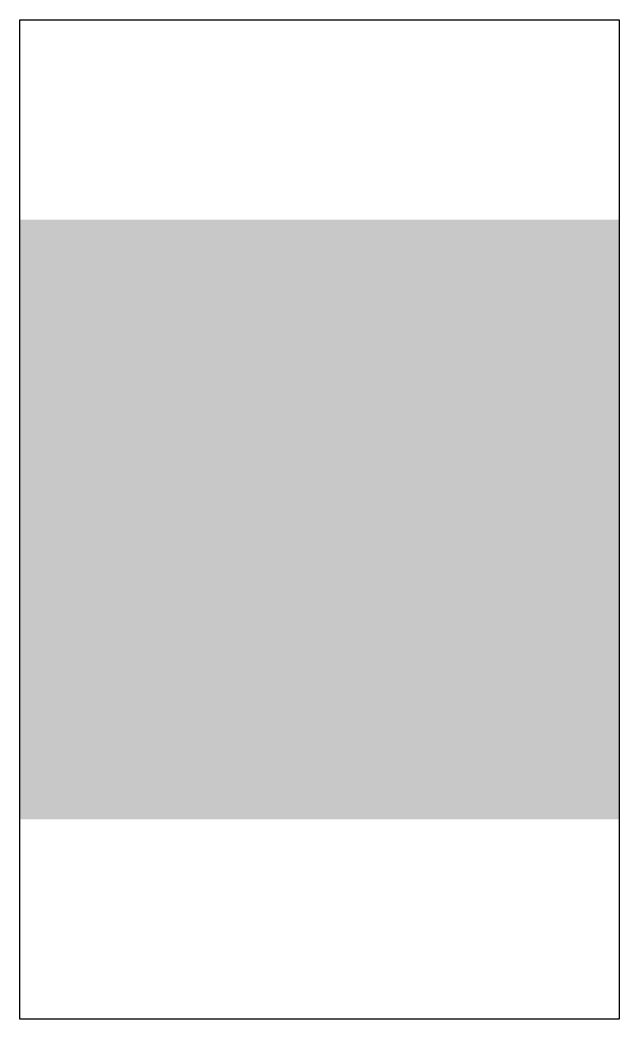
# Model space of a CAD drawing. Header units: millimetres. Extents: x -0.3 to 0.3, y -0.5 to 0.5.
import ezdxf

# ---------------------------------------------------------------- set-up
doc = ezdxf.new("R2010")
doc.units = ezdxf.units.MM

msp = doc.modelspace()

# ---------------------------------------------------------------- hatches: boundary and pattern name
at = {"true_color": 0xff0000}
msp.add_hatch(color=1, dxfattribs=at).paths.add_polyline_path([(-0.3, 0.3), (0.3, 0.3), (0.3, -0.3), (-0.3, -0.3), (-0.3, 0.3)], flags=0)

# ---------------------------------------------------------------- linework, layer by layer
at = {"color": 1, "true_color": 0xff0000, "elevation": 21.8}
msp.add_lwpolyline([(-0.3, 0.5), (0.3, 0.5), (0.3, -0.5), (-0.3, -0.5), (-0.3, 0.5)], dxfattribs=at)

doc.saveas('drawing.dxf')
